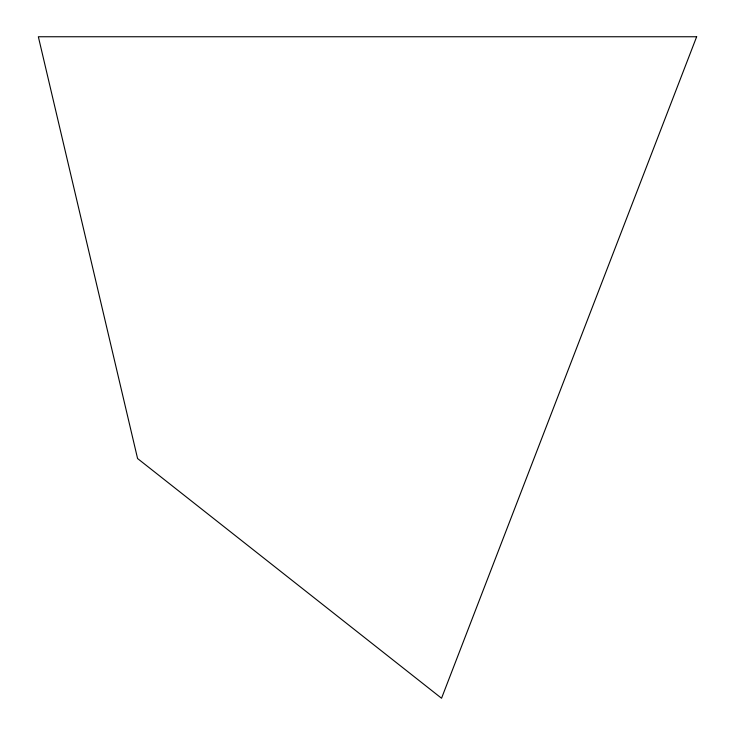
<?xml version="1.0" encoding="UTF-8"?>
<svg xmlns="http://www.w3.org/2000/svg" width="735" height="735" viewBox="0 0 735 735"><rect width="100%" height="100%" fill="white"/><g stroke="black" fill="none" stroke-linecap="round" stroke-linejoin="round"><path stroke-width="1.1" d="M696.651 36.75L441.542 698.25L137.574 458.53L38.349 36.75L696.651 36.75"/></g></svg>
